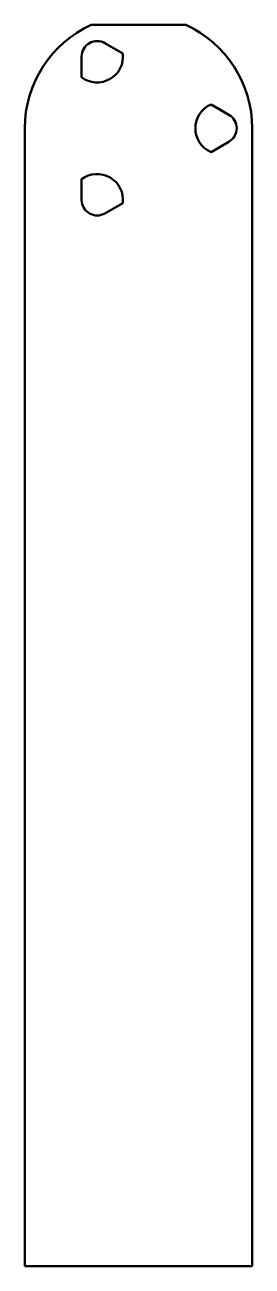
# Model space of a CAD drawing. Header units: millimetres. Extents: x 286 to 308, y 150 to 270.
import ezdxf

# ---------------------------------------------------------------- set-up
doc = ezdxf.new("R2010")
doc.units = ezdxf.units.MM
doc.layers.add('Visible (ISO)', color=7, linetype='Continuous', lineweight=50)

msp = doc.modelspace()

# ---------------------------------------------------------------- linework, layer by layer
at = {"layer": 'Visible (ISO)'}
for p, q in [((292.42, 270), (301.58, 270)), ((295.48, 267.23), (293.75, 268.23)), ((291.5, 266.93), (291.5, 264.93)), ((305.75, 261.3), (304.02, 262.3)), ((286, 150), (286, 260)), ((308, 260), (308, 150)), ((304.02, 257.7), (305.75, 258.7)), ((291.5, 255.07), (291.5, 253.07)), ((293.75, 251.77), (295.48, 252.77)), ((308, 150), (286, 150))]:
    msp.add_line(p, q, dxfattribs=at)
for centre, radius, start, end in [((297, 260), 11, 114.62, 180), ((297, 260), 11, 0, 65.38), ((293, 266.93), 1.5, 60, 180), ((293, 266.93), 2.5, 233.1301, 6.8699), ((305, 260), 2.5, 113.1301, 246.8699), ((305, 260), 1.5, 300, 60), ((293, 253.07), 2.5, 353.1301, 126.8699), ((293, 253.07), 1.5, 180, 300)]:
    msp.add_arc(centre, radius, start, end, dxfattribs=at)

doc.saveas('drawing.dxf')
